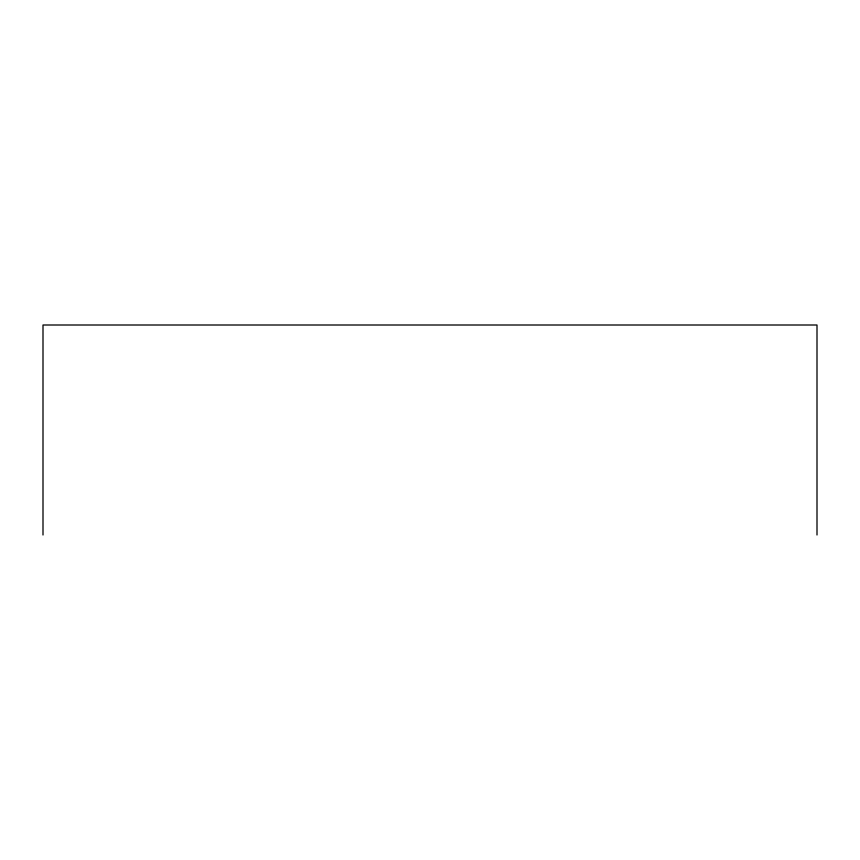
<?xml version="1.0" encoding="UTF-8"?>
<svg xmlns="http://www.w3.org/2000/svg" width="860" height="860" viewBox="0 0 860 860"><rect width="100%" height="100%" fill="white"/><g stroke="black" fill="none" stroke-linecap="round" stroke-linejoin="round"><path stroke-width="1.29" d="M817 534.995L817 325.005L43 325.005L43 534.995"/></g></svg>
